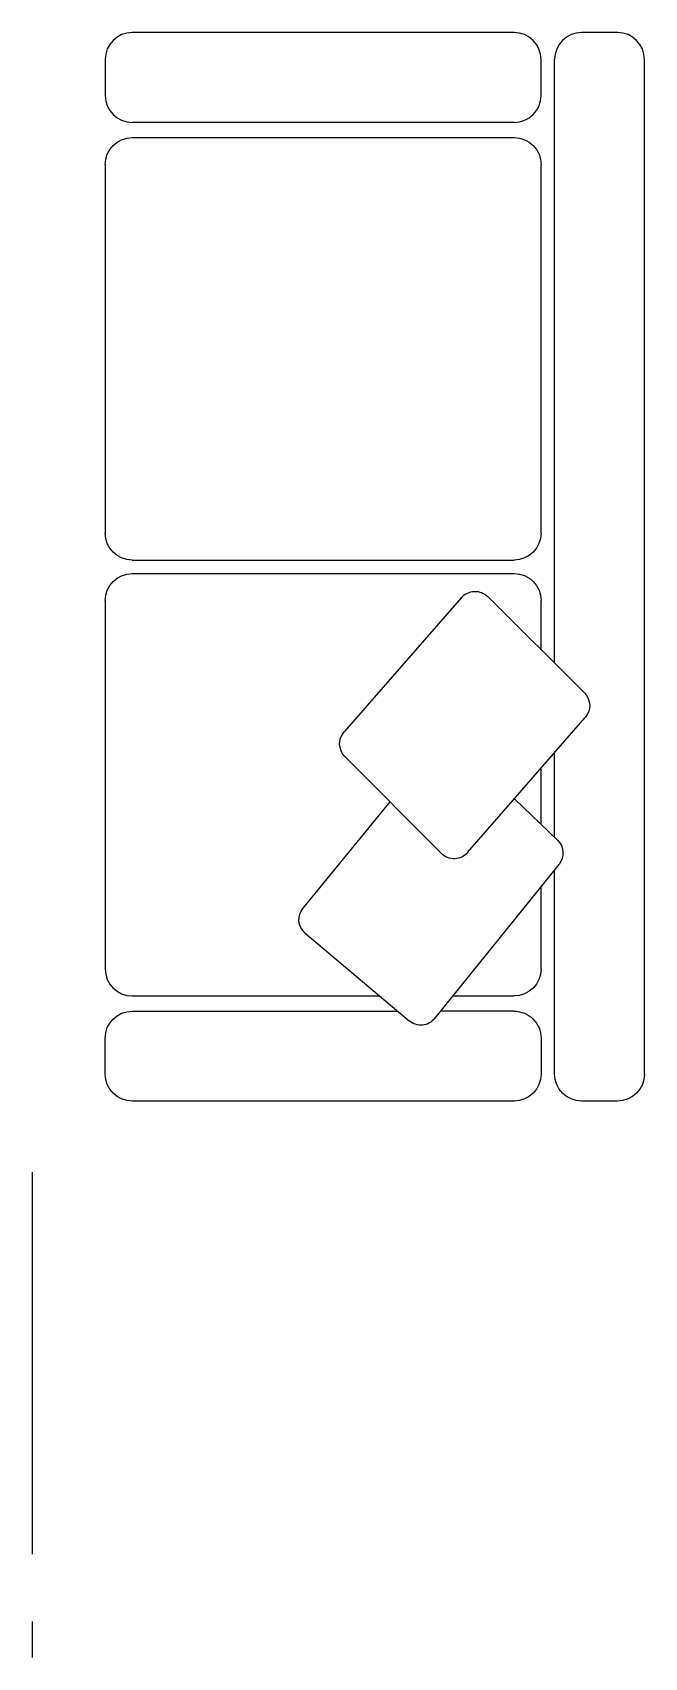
# Model space of a CAD drawing. Header units: millimetres. Extents: x 58 to 854, y 164 to 513.
# Drawn here: x 753.5 to 853.7, y 168.5 to 434.7 of the extents above; entities that cross this region are included whole.
import ezdxf

# ---------------------------------------------------------------- set-up
doc = ezdxf.new("R2010")
doc.units = ezdxf.units.MM
doc.header["$MEASUREMENT"] = 0
doc.layers.add('Layer1', color=6, linetype='Continuous')

msp = doc.modelspace()

# ---------------------------------------------------------------- linework, layer by layer
at = {"layer": 'Layer1', "ltscale": 5}
for p, q in [((832.39, 434.66), (769.83, 434.66)), ((849.32, 434.66), (843.43, 434.66)), ((765.41, 430.24), (765.41, 424.35)), ((836.81, 424.35), (836.81, 430.24)), ((839.02, 331.35), (839.02, 430.24)), ((853.74, 264.05), (853.74, 430.24)), ((832.39, 419.94), (769.83, 419.94)), ((832.39, 417.43), (769.83, 417.43)), ((765.41, 413.02), (765.41, 352.66)), ((836.81, 352.66), (836.81, 413.02)), ((769.83, 348.25), (832.39, 348.25)), ((769.83, 346.04), (832.39, 346.04)), ((765.41, 341.62), (765.41, 281.27)), ((823.77, 342.12), (804.53, 320.09)), ((843.9, 326.48), (828.07, 342.27)), ((836.81, 333.55), (836.81, 341.62)), ((824.78, 300.33), (844.04, 322.47)), ((804.66, 316.08), (820.47, 300.19)), ((836.81, 304.95), (836.81, 314.15)), ((839.02, 302.83), (839.02, 316.69)), ((839.49, 302.37), (832.45, 309.15)), ((797.82, 291.25), (812.09, 308.62)), ((819.4, 273.16), (839.74, 298.4)), ((839.02, 264.05), (839.02, 297.51)), ((836.81, 281.27), (836.81, 294.77)), ((798.19, 287.14), (815.21, 272.76)), ((769.83, 276.85), (810.36, 276.85)), ((822.38, 276.85), (832.39, 276.85)), ((769.83, 274.35), (813.32, 274.35)), ((832.39, 274.35), (820.36, 274.35)), ((765.41, 264.05), (765.41, 269.94)), ((836.81, 269.94), (836.81, 264.05)), ((832.39, 259.63), (769.83, 259.63)), ((849.32, 259.63), (843.43, 259.63)), ((753.52, 185.42), (753.52, 247.98)), ((753.52, 168.49), (753.52, 174.38))]:
    msp.add_line(p, q, dxfattribs=at)
for centre, start_param, end_param in [((769.83, 430.24), -0.785398, 0.785398), ((832.39, 430.24), -2.356194, -0.785398), ((843.43, 430.24), -0.785398, 0.785398), ((849.32, 430.24), -2.356194, -0.785398), ((769.83, 424.35), 0.785398, 2.356194), ((832.39, 424.35), 2.356194, 3.926991), ((769.83, 281.27), 0.785398, 2.356194)]:
    msp.add_ellipse(centre, major_axis=(-3.12, 3.12), ratio=1, start_param=start_param, end_param=end_param, dxfattribs=at)
at = {"layer": 'Layer1', "ltscale": 5, "extrusion": (0, 0, -1)}
for centre, major_axis, start_param, end_param in [((769.83, 413.02), (-3.12, -3.12), 0.785398, 2.356194), ((832.39, 413.02), (-3.12, -3.12), 2.356194, 3.926991), ((769.83, 352.66), (-3.12, -3.12), -0.785398, 0.785398), ((832.39, 352.66), (-3.12, -3.12), -2.356194, -0.785398), ((769.83, 341.62), (-3.12, -3.12), 0.785398, 2.356194), ((832.39, 341.62), (-3.12, -3.12), 2.356194, 3.926991), ((825.99, 340.18), (-2.08, 2.08), -0.067461, 1.569361), ((841.82, 324.4), (-2.08, 2.08), 1.569361, 3.072391), ((806.75, 318.16), (-2.08, 2.08), -1.568223, -0.067461), ((837.45, 300.25), (-2.08, 2.08), 1.552063, 3.034341), ((822.56, 302.26), (-2.08, 2.08), 3.072391, 4.714962), ((800.09, 289.38), (-2.08, 2.08), -1.654619, -0.097524), ((832.39, 281.27), (-3.12, -3.12), -2.356194, -0.785398), ((769.83, 269.94), (-3.12, -3.12), 0.785398, 2.356194), ((832.39, 269.94), (-3.12, -3.12), 2.356194, 3.926991), ((817.11, 275.01), (-2.08, 2.08), 3.034341, 4.628567), ((769.83, 264.05), (-3.12, -3.12), -0.785398, 0.785398), ((832.39, 264.05), (-3.12, -3.12), -2.356194, -0.785398), ((843.43, 264.05), (-3.12, -3.12), -0.785398, 0.785398), ((849.32, 264.05), (-3.12, -3.12), -2.356194, -0.785398)]:
    msp.add_ellipse(centre, major_axis=major_axis, ratio=1, start_param=start_param, end_param=end_param, dxfattribs=at)

doc.saveas('drawing.dxf')
